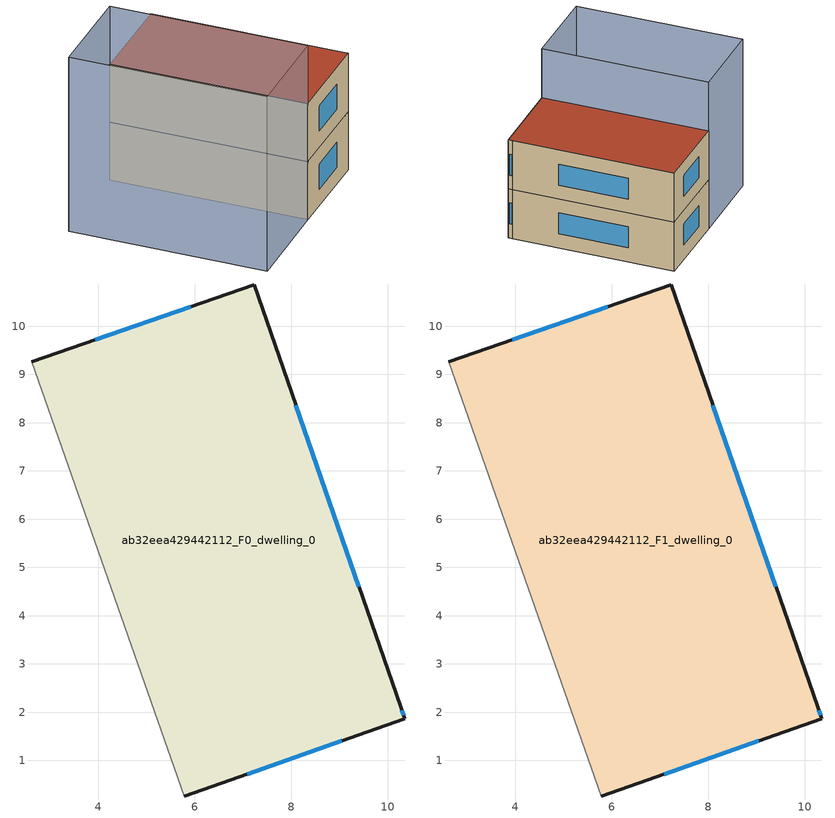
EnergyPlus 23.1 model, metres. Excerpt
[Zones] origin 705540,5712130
ab32eea429442112_F0_dwelling_0
 floor ground (EU_floor_Construction): 7.23,10.85 10.26,2.11 10.35,1.86 5.78,0.26 2.62,9.26 z0
 wall outside (EU_wall_Construction): 5.78,0.26 10.35,1.86 10.26,2.11 7.23,10.85 2.62,9.26 z0:3
 wall adiabatic (EU_wall_Construction): 2.62,9.26 5.78,0.26 z0:3
 window (EU_Window_Construction): 5.91,10.4 3.93,9.72 / 9.4,4.6 8.09,8.36 / 10.33,1.93 10.29,2.04 / 7.08,0.72 9.05,1.4 z0.85:2.15
ab32eea429442112_F1_dwelling_0
 floor to ab32eea429442112_F0_dwelling_0 (EU_floor_Construction): 7.23,10.85 10.26,2.11 10.35,1.86 5.78,0.26 2.62,9.26 z3
 wall outside (EU_wall_Construction): 5.78,0.26 10.35,1.86 10.26,2.11 7.23,10.85 2.62,9.26 z3:6
 wall adiabatic (EU_wall_Construction): 2.62,9.26 5.78,0.26 z3:6
 window (EU_Window_Construction): 5.91,10.4 3.93,9.72 / 9.4,4.6 8.09,8.36 / 10.33,1.93 10.29,2.04 / 7.08,0.72 9.05,1.4 z3.85:5.15
 roof outside (EU_roof_Construction): 10.35,1.86 10.26,2.11 7.23,10.85 2.62,9.26 5.78,0.26 z6
shading: 1.15,-1.37 -2.02,7.64 / -2.02,7.64 2.62,9.27 / 2.62,9.27 5.78,0.26 / 5.78,0.26 1.15,-1.37 z0:9
[Building]
EU S2 Campaign: North Axis=0; Terrain=City; Solar Distribution=FullExterior
[Site:Location]
London: Latitude=51.5; Longitude=-0.5; Time Zone=0; Elevation=25
[SizingPeriod:WeatherFileDays]
AnnualSizingPeriod: Begin Month=1; Begin Day of Month=1; End Month=12; End Day of Month=31; Day of Week for Start Day=Monday; Use Weather File Daylight Saving Period=No; Use Weather File Rain and Snow Indicators=No
[MATERIAL]
EU_InternalMass_Material: Roughness=MediumRough; Thickness=0.1; Conductivity=1; Density=1800; Specific Heat=900; Thermal Absorptance=0.9; Solar Absorptance=0.7; Visible Absorptance=0.7
[MATERIAL:NOMASS] Roughness=MediumRough; Thermal Absorptance=0.9; Solar Absorptance=0.7; Visible Absorptance=0.7
Name | Thermal Resistance
EU_wall_NoMass | 0.71061
EU_roof_NoMass | 2.41608
EU_floor_NoMass | 1.75078
[WINDOWMATERIAL:SIMPLEGLAZINGSYSTEM]
EU_Window_SimpleGlazing: UFactor=2.64892; Solar Heat Gain Coefficient=0.76; Visible Transmittance=0.76
[CONSTRUCTION]
EU_wall_Construction: EU_wall_NoMass
EU_roof_Construction: EU_roof_NoMass
EU_floor_Construction: EU_floor_NoMass
EU_Window_Construction: EU_Window_SimpleGlazing
EU_InternalMass_Construction: EU_InternalMass_Material
[ZONE] Type=1; Multiplier=1; Ceiling Height=autocalculate; Floor Area=autocalculate; Part of Total Floor Area=Yes
Name | Volume
ab32eea429442112_F0_dwelling_0 | 138.961
ab32eea429442112_F1_dwelling_0 | 138.96
[INTERNALMASS] Construction=EU_InternalMass_Construction; Surface Area=46.32
Name | Zone or ZoneList
ab32eea429442112_F0_dwelling_0_EU_InternalMass | ab32eea429442112_F0_dwelling_0
ab32eea429442112_F1_dwelling_0_EU_InternalMass | ab32eea429442112_F1_dwelling_0
[OTHEREQUIPMENT] Fuel Type=Electricity; Design Level Calculation Method=Watts/Area; Power per Zone Floor Area=1; Fraction Latent=0; Fraction Radiant=0; Fraction Lost=0; Carbon Dioxide Generation Rate=0; EndUse Subcategory=EU_Step8_InternalGains
Name | Zone or ZoneList or Space or SpaceList | Schedule
EU_Step8_InternalGain_ab32eea429442112_F0_dwelling_0_f000 | ab32eea429442112_F0_dwelling_0 | EU_Step8_GainSchedule_ab32eea429442112_F0_dwelling_0_f000
EU_Step8_InternalGain_ab32eea429442112_F1_dwelling_0_f000 | ab32eea429442112_F1_dwelling_0 | EU_Step8_GainSchedule_ab32eea429442112_F1_dwelling_0_f000
[ZONEVENTILATION:DESIGNFLOWRATE] Schedule=EU_AlwaysOn; Design Flow Rate Calculation Method=AirChanges/Hour; Air Changes per Hour=0.496673; Ventilation Type=Natural; Fan Pressure Rise=0; Fan Total Efficiency=1; Constant Term Coefficient=1; Temperature Term Coefficient=0; Velocity Term Coefficient=0; Velocity Squared Term Coefficient=0; Minimum Indoor Temperature=-100; Maximum Indoor Temperature=100; Delta Temperature=-100; Minimum Outdoor Temperature=-100; Maximum Outdoor Temperature=100; Maximum Wind Speed=40
Name | Zone or ZoneList or Space or SpaceList
EU_ConstantAir_ab32eea429442112_F0_dwelling_0 | ab32eea429442112_F0_dwelling_0
EU_ConstantAir_ab32eea429442112_F1_dwelling_0 | ab32eea429442112_F1_dwelling_0
[HVACTEMPLATE:THERMOSTAT] Constant Heating Setpoint=20; Constant Cooling Setpoint=50
EU_HeatOnly_ab32eea429442112_F0_dwelling_0; EU_HeatOnly_ab32eea429442112_F1_dwelling_0
[HVACTEMPLATE:ZONE:IDEALLOADSAIRSYSTEM] System Availability Schedule=EU_AlwaysOn; Maximum Heating Supply Air Temperature=50; Minimum Cooling Supply Air Temperature=13; Maximum Heating Supply Air Humidity Ratio=0.0156; Minimum Cooling Supply Air Humidity Ratio=0.0077; Heating Limit=NoLimit; Cooling Limit=NoLimit; Heating Availability Schedule=EU_AlwaysOn; Cooling Availability Schedule=EU_CoolingOff; Dehumidification Control Type=ConstantSensibleHeatRatio; Cooling Sensible Heat Ratio=0.7; Dehumidification Setpoint=60; Humidification Control Type=None; Humidification Setpoint=30; Outdoor Air Method=None; Outdoor Air Flow Rate per Person=0.00944; Outdoor Air Flow Rate per Zone Floor Area=0; Outdoor Air Flow Rate per Zone=0; Demand Controlled Ventilation Type=None; Outdoor Air Economizer Type=NoEconomizer; Heat Recovery Type=None; Sensible Heat Recovery Effectiveness=0.7; Latent Heat Recovery Effectiveness=0.65
Name | Template Thermostat
ab32eea429442112_F0_dwelling_0 | EU_HeatOnly_ab32eea429442112_F0_dwelling_0
ab32eea429442112_F1_dwelling_0 | EU_HeatOnly_ab32eea429442112_F1_dwelling_0
[SIZING:ZONE] Zone Cooling Design Supply Air Temperature Input Method=SupplyAirTemperature; Zone Cooling Design Supply Air Temperature=13; Zone Heating Design Supply Air Temperature Input Method=SupplyAirTemperature; Zone Heating Design Supply Air Temperature=50; Zone Cooling Design Supply Air Humidity Ratio=0.008; Zone Heating Design Supply Air Humidity Ratio=0.008; Cooling Design Air Flow Method=DesignDay; Cooling Design Air Flow Rate=0; Cooling Minimum Air Flow per Zone Floor Area=0.000762; Cooling Minimum Air Flow=0; Cooling Minimum Air Flow Fraction=0.2; Heating Design Air Flow Method=DesignDay; Heating Design Air Flow Rate=0; Heating Maximum Air Flow per Zone Floor Area=0.002032; Heating Maximum Air Flow=0.141576; Heating Maximum Air Flow Fraction=0.3; Account for Dedicated Outdoor Air System=No; Dedicated Outdoor Air System Control Strategy=NeutralSupplyAir; Dedicated Outdoor Air Low Setpoint Temperature for Design=autosize; Dedicated Outdoor Air High Setpoint Temperature for Design=autosize; Zone Load Sizing Method=Sensible Load Only No Latent Load; Zone Latent Cooling Design Supply Air Humidity Ratio Input Method=HumidityRatioDifference; Zone Cooling Design Supply Air Humidity Ratio Difference=0.005; Zone Latent Heating Design Supply Air Humidity Ratio Input Method=HumidityRatioDifference; Zone Humidification Design Supply Air Humidity Ratio Difference=0.005
ab32eea429442112_F0_dwelling_0; ab32eea429442112_F1_dwelling_0
[SCHEDULE:CONSTANT]
Name | Hourly Value
EU_AlwaysOn | 1
EU_CoolingOff | 0
[SCHEDULE:FILE] Column Number=1; Rows to Skip at Top=0; Number of Hours of Data=8760; Column Separator=Comma; Interpolate to Timestep=No; Minutes per Item=60; Adjust Schedule for Daylight Savings=Yes
Name | File
EU_Step8_GainSchedule_ab32eea429442112_F0_dwelling_0_f000 | ../../schedules/ab32eea429442112/ab32eea429442112_F0_dwelling_0_f000_gain.csv
EU_Step8_GainSchedule_ab32eea429442112_F1_dwelling_0_f000 | ../../schedules/ab32eea429442112/ab32eea429442112_F1_dwelling_0_f000_gain.csv
